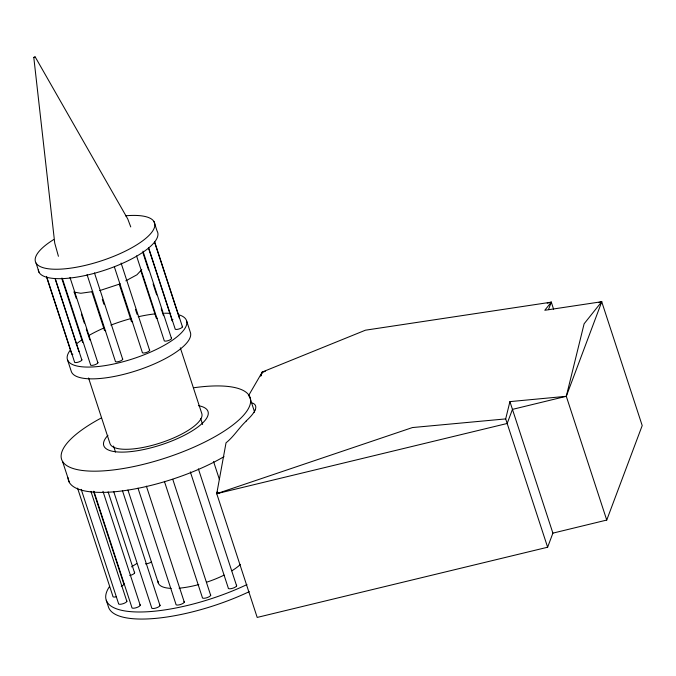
<?xml version="1.0" encoding="UTF-8"?>
<svg xmlns="http://www.w3.org/2000/svg" width="676" height="676" viewBox="0 0 676 676"><rect width="100%" height="100%" fill="white"/><g stroke="black" fill="none" stroke-linecap="round" stroke-linejoin="round"><path stroke-width="1.01" d="M598.674 302.561L601.75 301.817L566.294 396.305L509.915 401.62L552.9 533.136L547.628 547.23L257.193 617.425L216.743 493.674L226.037 442.805C233.972 436.51 239.101 427.553 246.495 420.835M547.628 547.23L505.682 418.909L509.915 401.62M606.744 520.055L566.294 396.305L584.115 323.787L601.716 301.716L642.2 425.576L606.744 520.055L552.9 533.136M260.868 375.915L262.288 372.02L365.446 330.192L551.295 302.155L553.576 309.143M219.785 492.804L216.743 493.674L217.469 491.722L216.743 493.674L507.177 423.48L512.459 409.377L566.294 396.305M260.809 375.949L262.288 372.02L265.364 371.276M548.49 309.6L551.295 302.155L547.188 303.144M255.283 409.833L253.855 412.554M248.388 395.933L262.288 372.02L264.358 371.606M551.295 302.155L544.788 310.284L601.716 301.716M58.423 256.288L54.731 243.073L33.8 57.468L34.265 57.13L35.236 56.995L127.781 219.016L130.747 226.925M141.774 269.606L136.924 274.802L125.812 280.827M216.743 493.674L412.461 427.553L505.682 418.909M99.718 290.604L120.26 283.844M92.756 291.584L80.816 293.274L73.692 292.024M35.236 56.995L33.8 57.468M249.233 395.68L254.59 412.073M186.5 320.559L190.353 332.347A62.657 19.57 -18.1 0 1 137.338 370.406A62.657 19.57 -18.1 0 1 71.335 371.538L67.482 359.75M153.976 221.567L157.06 230.998A62.648 19.57 -18.1 0 1 104.104 270.383A62.648 19.57 -18.1 0 1 38.262 269.775M154.542 241.476L182.461 326.888M154.517 242.05L179.512 318.531M148.771 248.21L175.067 328.663A3.912 1.225 -18.1 0 0 179.165 328.933A3.912 1.225 -18.1 0 0 182.25 326.297M148.424 247.796L172.118 320.297M180.298 347.785L201.761 413.45A48.292 15.083 -18.1 0 1 160.896 442.78A48.292 15.083 -18.1 0 1 110.019 443.65L88.556 377.985M200.654 418.478L202.614 424.486M213.574 461.59L219.455 479.597M142.966 251.168L171.527 338.575M143.042 253.154L148.559 270.037M153.106 283.945L156.671 294.871M161.218 308.771L163.491 315.726M136.544 255.917L164.133 340.341A3.912 1.225 -18.1 0 0 168.239 340.611A3.912 1.225 -18.1 0 0 171.315 337.975M140.836 270.814L156.097 317.492A3.912 1.225 -18.1 0 0 157.449 318.286M198.372 468.848L236.625 585.881M190.319 471.848L228.243 587.892A4.436 1.386 -18.1 0 0 232.89 588.196A4.436 1.386 -18.1 0 0 236.389 585.205M121.089 263.04L149.658 350.438M135.437 309.295L137.059 314.264M114.345 266.792L142.264 352.204A3.912 1.225 -18.1 0 0 146.371 352.475A3.912 1.225 -18.1 0 0 149.447 349.838M119.272 284.25L131.288 320.999A3.912 1.225 -18.1 0 0 132.64 321.793M172.769 479.335L210.692 595.379M164.386 481.346L202.318 597.381A4.436 1.386 -18.1 0 0 206.966 597.685A4.436 1.386 -18.1 0 0 210.456 594.703M94.463 272.91L122.702 359.311M102.313 299.299L103.935 304.268M87.069 274.676L115.309 361.085A3.912 1.225 -18.1 0 0 119.415 361.356A3.912 1.225 -18.1 0 0 122.491 358.719M91.995 292.133L104.332 329.871A3.912 1.225 -18.1 0 0 105.684 330.665M146.371 486.128L184.294 602.172M69.974 277.405L97.893 362.818M74.597 293.291L76.219 298.26M81.416 314.146L84.339 323.086M86.283 329.043L89.857 339.969A3.912 1.225 -18.1 0 0 89.638 339.377M137.989 488.14L175.921 604.175A4.436 1.386 -18.1 0 0 180.568 604.479A4.436 1.386 -18.1 0 0 184.058 601.496M62.251 278.182L90.499 364.584A3.912 1.225 -18.1 0 0 94.598 364.854A3.912 1.225 -18.1 0 0 97.682 362.218M61.685 278.174L82.455 341.735A3.912 1.225 -18.1 0 0 82.666 342.335M113.543 446.059L115.511 452.058M127.933 490.066L158.336 583.092M55.246 278.571L81.864 360.012M55.229 279.146L78.923 351.647A3.912 1.225 -18.1 0 0 78.712 351.055M122.415 490.565L160.018 605.603M46.551 276.366L74.47 361.778A3.912 1.225 -18.1 0 0 78.577 362.049A3.912 1.225 -18.1 0 0 81.652 359.421M46.534 276.94L71.529 353.421A3.912 1.225 -18.1 0 0 72.89 354.216M113.712 491.562L151.635 607.606A4.436 1.386 -18.1 0 0 156.283 607.91A4.436 1.386 -18.1 0 0 159.773 604.919M36.065 263.091L39.149 272.521M108.126 491.883L134.608 572.91M102.955 491.291L140.228 605.324M93.922 491.291L131.845 607.335A4.436 1.386 -18.1 0 0 136.493 607.639A4.436 1.386 -18.1 0 0 139.991 604.648M93.508 491.317L123.919 584.343M90.905 491.351L126.868 601.387M81.213 489.348L118.486 603.389A4.436 1.386 -18.1 0 0 123.142 603.693A4.436 1.386 -18.1 0 0 126.632 600.71M77.554 488.123L112.867 596.156A4.436 1.386 -18.1 0 0 116.416 596.781M62.538 461.421L69.476 482.639M106.267 600.237L108.582 607.31A100.504 31.392 -18.1 0 0 249.267 591.652M125.423 215.813A62.648 19.57 -18.1 0 1 143.591 240.124A62.648 19.57 -18.1 0 1 55.728 269.251A62.648 19.57 -18.1 0 1 53.641 239.608M172.329 320.897A3.912 1.225 -18.1 0 1 172.904 319.461M178.515 314.686A62.657 19.57 -18.1 0 1 133.493 358.618A62.657 19.57 -18.1 0 1 70.11 350.379M76.202 344.143A62.657 19.57 -18.1 0 1 81.864 339.876M88.776 335.55A62.657 19.57 -18.1 0 1 104.358 327.801M110.881 325.131A62.657 19.57 -18.1 0 1 131.271 318.48M138.166 316.774A62.657 19.57 -18.1 0 1 155.438 313.833M164.479 313.241A62.657 19.57 -18.1 0 1 170.741 313.402M194.088 387.72A99.203 30.986 -18.1 0 1 234.386 423.81A99.203 30.986 -18.1 0 1 89.57 471.079A99.203 30.986 -18.1 0 1 101.138 418.064M224.018 456.663A99.203 30.986 -18.1 0 1 123.378 490.768A99.203 30.986 -18.1 0 1 68.048 477.771M198.431 405.676A54.824 17.12 -18.1 0 1 161.319 444.791A54.824 17.12 -18.1 0 1 107.949 435.319M123.674 583.667A4.436 1.386 -18.1 0 1 121.257 586.253M134.372 572.234A4.436 1.386 -18.1 0 1 133.73 573.856A4.436 1.386 -18.1 0 1 129.775 575.538M151.399 561.925A4.436 1.386 -18.1 0 1 145.441 563.894M240.445 564.401A45.681 14.272 -18.1 0 1 231.902 570.789M224.069 575.115A45.681 14.272 -18.1 0 1 206.467 582.264M198.845 584.546A45.681 14.272 -18.1 0 1 179.072 588.179M171.197 588.39A45.681 14.272 -18.1 0 1 158.091 581.216M246.96 584.579A100.504 31.392 -18.1 0 1 141.183 611.983A100.504 31.392 -18.1 0 1 109.546 586.506M131.541 566.868A100.504 31.392 -18.1 0 1 136.662 563.632M253.677 412.63A100.944 19.181 -25.3 0 1 246.199 420.937M255.207 409.859A102.152 19.46 -25.3 0 0 255.722 406.462A102.651 19.57 -25.3 0 0 254.945 404.713A103.605 19.756 -25.3 0 0 252.064 402.904"/></g></svg>
